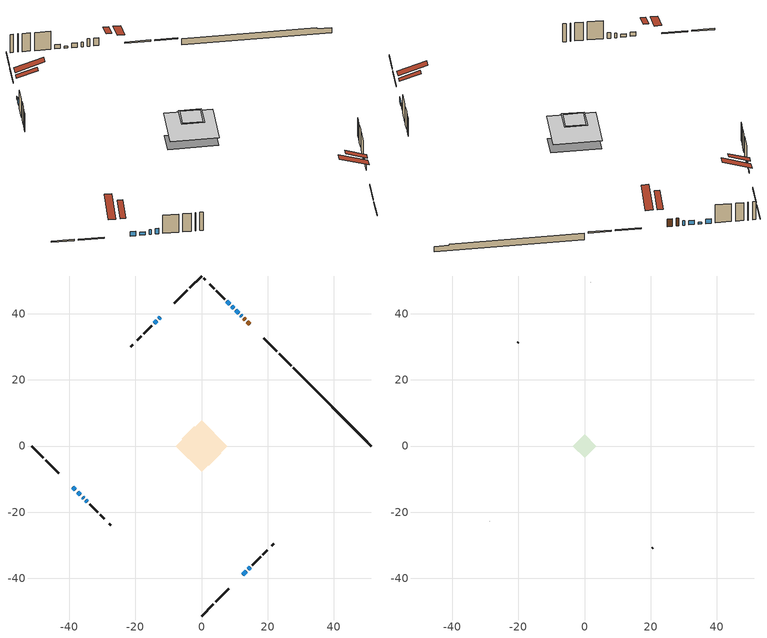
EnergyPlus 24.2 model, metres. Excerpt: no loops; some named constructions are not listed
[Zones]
conditioned space
 floor outside (Floor1 construction): -1.02,0 0,1.02 1.02,0 0,-1.02 z0.46
 floor adiabatic (AdiabaticFloorConstruction): -7.71,0 0,7.71 7.71,0 0,-7.71 z2.9
 floor foundation (Slab1 construction): -5.91,2.17 -2.17,5.91 5.91,-2.17 2.17,-5.91 z-1.22
 wall outside (RimJoist1 construction): 0,-51.38 3.6,-47.78 / -51.38,0 -47.78,-3.6 / 0,51.38 -3.6,47.78 / 27.07,24.31 23.47,27.91 z0.46:0.76
 wall outside (RimJoist2 construction): 4.25,-47.12 8.31,-43.07 / -47.12,-4.25 -43.07,-8.31 / -4.25,47.12 -8.31,43.07 / 22.81,28.57 18.76,32.62 z0.46:0.76
 wall outside (AdiabaticWallConstruction 1): 14.65,36.73 13.86,37.52 / 13.2,38.18 12.84,38.54 z0.46:2.49
 wall outside (AdiabaticWallConstruction): 12.19,39.19 11.89,39.49 / -35.92,-15.46 -35.62,-15.76 z0.46:1.68; 11.23,40.15 10.37,41.01 / -38.96,-12.42 -38.09,-13.28 / 8.55,42.82 7.69,43.69 z0.46:1.6; -12.42,38.96 -12.85,38.53 z0.46:1.07; -37.44,-13.94 -36.58,-14.8 z0.46:1.22; 9.71,41.66 9.21,42.17 z0.46:0.92; -13.51,37.87 -14.31,37.07 z0.46:1.96; 12.42,-38.96 13.53,-37.84 / 14.19,-37.19 14.75,-36.63 z0.46:1.86; -34.97,-16.41 -34.46,-16.92 z0.46:1.91
 wall outside (Wall1 construction): 15.4,-35.97 17.92,-33.45 / -33.81,-17.57 -31.29,-20.09 / -14.96,36.42 -17.48,33.9 / 7.03,44.34 4.51,46.86 z0.46:5.34
 wall outside (Wall2 construction): 18.58,-32.8 19.88,-31.5 / -30.63,-20.75 -29.33,-22.05 / -18.14,33.24 -19.44,31.94 / 3.86,47.52 2.56,48.82 z0.46:5.34
 wall outside (Wall4 construction): 21.26,-30.12 21.78,-29.6 / -27.95,-23.43 -27.43,-23.95 / -20.82,30.56 -21.34,30.04 / 1.18,50.2 0.66,50.72 z0.46:5.34
 wall foundation (FoundationWall1 construction): 27.72,23.65,-1.22 27.72,23.65,0.46 49.01,2.37,0.46 49.01,2.37,0.15 51.38,0,0.15 51.38,0,-1.22
 window (WindowConstruction 10): 12.18,39.19 11.89,39.49 z0.46:1.68
 window (WindowConstruction 6): 11.23,40.15 10.37,41.01 z0.46:1.6
 window (WindowConstruction 7): -12.42,38.96 -12.85,38.53 z0.46:1.07
 window (WindowConstruction 8): -38.96,-12.42 -38.1,-13.28 z0.46:1.6
 window (WindowConstruction 9): -37.44,-13.94 -36.58,-14.8 z0.46:1.22
 window (WindowConstruction 11): -35.92,-15.46 -35.62,-15.75 z0.46:1.68
 window (WindowConstruction): 9.71,41.67 9.21,42.17 z0.46:0.92
 window (WindowConstruction 1): -13.51,37.87 -14.31,37.07 z0.46:1.96
 window (WindowConstruction 2): 12.42,-38.96 13.53,-37.85 z0.46:1.86
 window (WindowConstruction 3): 14.19,-37.19 14.75,-36.63 z0.46:1.86
 window (WindowConstruction 4): -34.97,-16.41 -34.46,-16.91 z0.46:1.91
 window (WindowConstruction 5): 8.55,42.83 7.69,43.69 z0.46:1.6
 door (Door): 14.65,36.73 13.86,37.52 z0.46:2.49
 door (Door 1): 13.2,38.18 12.84,38.54 z0.46:2.49
 ceiling adiabatic (AdiabaticFloorConstruction): 0,-7.71 7.71,0 0,7.71 -7.71,0 z2.9
 roof outside (Roof2 construction): 11.76,-39.61,5.34 8.31,-36.16,6.97 7.4,-37.07,6.97 10.85,-40.52,5.34; -39.61,-11.76,5.34 -36.16,-8.31,6.97 -37.07,-7.4,6.97 -40.52,-10.85,5.34; -11.76,39.61,5.34 -8.31,36.16,6.97 -7.4,37.07,6.97 -10.85,40.52,5.34; 15.3,36.08,5.34 11.85,32.62,6.97 12.76,31.71,6.97 16.21,35.16,5.34
attic - vented
 floor to conditioned space (Floor2 construction Reversed): -3.18,0 0,3.18 3.18,0 0,-3.18 z5.34
 floor to conditioned space (Floor3 construction Reversed): -3.61,0 0,3.61 3.61,0 0,-3.61 z5.34
 wall outside (Wall3 construction): 20.53,-30.84 20.6,-30.78 / -28.68,-22.7 -28.61,-22.77 / -20.09,31.28 -20.16,31.22 / 1.9,49.48 1.84,49.54 z0.46:5.34
 roof outside (Roof1 construction): 10.2,-41.18,5.34 5.51,-36.5,7.54 4.28,-37.73,7.54 8.96,-42.42,5.34; -41.18,-10.2,5.34 -36.5,-5.51,7.54 -37.73,-4.28,7.54 -42.42,-8.96,5.34; -10.2,41.18,5.34 -5.51,36.5,7.54 -4.28,37.73,7.54 -8.96,42.42,5.34; 16.87,34.51,5.34 12.19,29.83,7.54 13.42,28.59,7.54 18.1,33.27,5.34
[Material] Roughness=Rough; Thermal Absorptance=0.9
Name | Thickness {m} | Conductivity {W/m-K} | Density {kg/m3} | Specific Heat {J/kg-K} | Solar Absorptance | Visible Absorptance
ceiling loosefill ins | 0.0846667 | 0.0480833 | 16.02 | 1046.75 | 0.7 | 0.7
ceiling loosefill ins 1 | 0.169333 | 0.0480833 | 16.02 | 1046.75 | 0.7 | 0.7
ceiling stud and cavity | 0.1397 | 1.03031 | 65.682 | 1177.47 | 0.7 | 0.7
ceiling stud and cavity 1 | 0.1397 | 0.106066 | 65.682 | 1177.47 | 0.7 | 0.7
gypsum board | 0.0127 | 0.160291 | 801 | 837.4 | 0.6 | 0.6
[Construction]
Floor2 construction: ceiling loosefill ins, ceiling stud and cavity, gypsum board
Floor3 construction: ceiling loosefill ins 1, ceiling stud and cavity 1, gypsum board
[EnergyManagementSystem:Program]
natural_vent_program: Set Tin = tin_s; Set Tout = tout_s; Set Wout = out_wt_s; Set Pbar = out_pb_s; Set Phiout = (@RhFnTdbWPb Tout Wout Pbar); Set MaxHR = 0.0115; Set Tnvsp = (htg_sp_s + clg_sp_s) / 2; Set NVavail = natural_vent_s; Set ClgSsnAvail = cool_season; Set Qnv = 0; Set Qwhf = 0; Set whole_house_fan_mix_act = 0; Set whole_house_fan_act = 0; If ((Wout < MaxHR) && (Tin > Tout) && (Tin > Tnvsp) && (ClgSsnAvail > 0)); Set WHF_Flow = 0; Set Adj = (Tin-Tnvsp)/(Tin-Tout); Set Adj = (@Min Adj 1); Set Adj = (@Max Adj 0); If (WHF_Flow > 0); Set Qwhf = WHF_Flow*Adj; Set whole_house_fan_mix_act = WHF_Flow*Adj; Set WHF_W = 0; Set whole_house_fan_act = WHF_W*Adj; ElseIf (NVavail > 0); Set NVArea = 0.0; Set Cs = 0.00016831066920743002; Set Cw = 3.03705004809563e-05; Set Tdiff = Tin-Tout; Set dT = (@Abs Tdiff); Set Vwind = site_vw_s; Set SGNV = NVArea*Adj*((((Cs*dT)+(Cw*(Vwind^2)))^0.5)/1000); Set MaxNV = 2.0761109610600963; Set Qnv = (@Min SGNV MaxNV); EndIf; EndIf; Set natural_vent_flow_act = Qnv; Set whole_house_fan_flow_act = Qwhf; Set natural_vent_program_Qnv = Qnv; Set natural_vent_program_Qwhf = Qwhf
total_airflows_program: Set total_infil_flow_rate = 0; Set total_mechvent_flow_rate = 0; Set total_natvent_flow_rate = 0; Set total_whf_flow_rate = 0; Set total_infil_flow_rate = total_infil_flow_rate + (infil_program_Qinf * 1); Set total_mechvent_flow_rate = total_mechvent_flow_rate + (infil_program_Qfan * 1); Set total_natvent_flow_rate = total_natvent_flow_rate + (natural_vent_program_Qnv * 1); Set total_whf_flow_rate = total_whf_flow_rate + (natural_vent_program_Qwhf * 1)
total_loads_program: Set loads_htg_tot = 0; Set loads_clg_tot = 0; If htg_load_cond > 0; Set loads_htg_tot = loads_htg_tot + (htg_load_cond - clg_load_cond) * 1.0; EndIf; Set loads_htg_tot = (@Max loads_htg_tot 0); If clg_load_cond > 0; Set loads_clg_tot = loads_clg_tot + (clg_load_cond - htg_load_cond) * 0.0; EndIf; Set loads_clg_tot = (@Max loads_clg_tot 0)
unmet_hours_program: Set htg_unmet_hours = 0; Set clg_unmet_hours = 0; Set unit_htg_unmet_hours = 0; If ((DayOfYear >= 1) && (DayOfYear <= 365)); Set unit_htg_unmet_hours = unit_htg_unmet_hours + conditioned_space_htg_unmet_s; If unit_htg_unmet_hours > htg_unmet_hours; Set htg_unmet_hours = unit_htg_unmet_hours; EndIf; EndIf
water_heater_EC_adj: If WarmupFlag == 0; Set dhw_e_cons = water_heater_energy + water_heater_on_cycle_parasitic + water_heater_off_cycle_parasitic; Set water_heater_ec_adj_act = 0.0 * dhw_e_cons / 1; EndIf
[EnergyManagementSystem:ProgramCallingManager]
boiler_hydronic_pump_disaggregate_program_calling_manager: EndOfSystemTimestepBeforeHVACReporting; boiler_hydronic_pump_disaggregate_program
boiler_hydronic_pump_power_program_calling_manager: EndOfSystemTimestepBeforeHVACReporting; boiler_hydronic_pump_power_program
component_loads_program_calling_manager: EndOfZoneTimestepAfterZoneReporting; component_loads_program
fridge_schedule_program_calling_manager: BeginZoneTimestepAfterInitHeatBalance; fridge_schedule_program
infil_program_calling_manager: BeginZoneTimestepAfterInitHeatBalance; infil_program
natural_vent_program_calling_manager: BeginZoneTimestepAfterInitHeatBalance; natural_vent_program
total_airflows_program_calling_manager: EndOfZoneTimestepAfterZoneReporting; total_airflows_program
total_loads_program_calling_manager: EndOfZoneTimestepAfterZoneReporting; total_loads_program
unmet_hours_program_calling_manager: EndOfZoneTimestepBeforeZoneReporting; unmet_hours_program
water_heater_EC_adj_ProgramManager: EndOfSystemTimestepBeforeHVACReporting; water_heater_EC_adj
[EnergyManagementSystem:OutputVariable] Type of Data in Variable=Summed
Name | EMS Variable | Update Frequency | EMS Program or Subroutine | Units
boiler hydronic pump disaggregate htg primary | boiler_hydronic_pump_primary_htg | SystemTimestep | boiler_hydronic_pump_disaggregate_program | J
loads_htg_tot_peakload_outvar; loads_htg_tot_annual_outvar; Energy Management System Output Variable 1; Energy Management System Output Variable 45 | loads_htg_tot | ZoneTimestep | total_loads_program | J
loads_clg_tot_peakload_outvar; loads_clg_tot_annual_outvar; Energy Management System Output Variable 2; Energy Management System Output Variable 46 | loads_clg_tot | ZoneTimestep | total_loads_program | J
htg_unmet_hours_annual_outvar; Energy Management System Output Variable 3 | htg_unmet_hours | ZoneTimestep | unmet_hours_program | hr
clg_unmet_hours_annual_outvar; Energy Management System Output Variable 4 | clg_unmet_hours | ZoneTimestep | unmet_hours_program | hr
loads_htg_roofs_annual_outvar; Energy Management System Output Variable 5 | loads_htg_roofs | ZoneTimestep | component_loads_program | J
loads_htg_ceilings_annual_outvar; Energy Management System Output Variable 6 | loads_htg_ceilings | ZoneTimestep | component_loads_program | J
loads_htg_walls_annual_outvar; Energy Management System Output Variable 7 | loads_htg_walls | ZoneTimestep | component_loads_program | J
loads_htg_rim_joists_annual_outvar; Energy Management System Output Variable 8 | loads_htg_rim_joists | ZoneTimestep | component_loads_program | J
loads_htg_foundation_walls_annual_outvar; Energy Management System Output Variable 9 | loads_htg_foundation_walls | ZoneTimestep | component_loads_program | J
loads_htg_doors_annual_outvar; Energy Management System Output Variable 10 | loads_htg_doors | ZoneTimestep | component_loads_program | J
loads_htg_windows_conduction_annual_outvar; Energy Management System Output Variable 11 | loads_htg_windows_conduction | ZoneTimestep | component_loads_program | J
loads_htg_windows_solar_annual_outvar; Energy Management System Output Variable 12 | loads_htg_windows_solar | ZoneTimestep | component_loads_program | J
loads_htg_skylights_conduction_annual_outvar; Energy Management System Output Variable 13 | loads_htg_skylights_conduction | ZoneTimestep | component_loads_program | J
loads_htg_skylights_solar_annual_outvar; Energy Management System Output Variable 14 | loads_htg_skylights_solar | ZoneTimestep | component_loads_program | J
loads_htg_floors_annual_outvar; Energy Management System Output Variable 15 | loads_htg_floors | ZoneTimestep | component_loads_program | J
loads_htg_slabs_annual_outvar; Energy Management System Output Variable 16 | loads_htg_slabs | ZoneTimestep | component_loads_program | J
loads_htg_internal_mass_annual_outvar; Energy Management System Output Variable 17 | loads_htg_internal_mass | ZoneTimestep | component_loads_program | J
loads_htg_infil_annual_outvar; Energy Management System Output Variable 18 | loads_htg_infil | ZoneTimestep | component_loads_program | J
loads_htg_natvent_annual_outvar; Energy Management System Output Variable 19 | loads_htg_natvent | ZoneTimestep | component_loads_program | J
loads_htg_mechvent_annual_outvar; Energy Management System Output Variable 20 | loads_htg_mechvent | ZoneTimestep | component_loads_program | J
loads_htg_whf_annual_outvar; Energy Management System Output Variable 21 | loads_htg_whf | ZoneTimestep | component_loads_program | J
loads_htg_ducts_annual_outvar; Energy Management System Output Variable 22 | loads_htg_ducts | ZoneTimestep | component_loads_program | J
loads_htg_intgains_annual_outvar; Energy Management System Output Variable 23 | loads_htg_intgains | ZoneTimestep | component_loads_program | J
loads_htg_lighting_annual_outvar; Energy Management System Output Variable 24 | loads_htg_lighting | ZoneTimestep | component_loads_program | J
loads_clg_roofs_annual_outvar; Energy Management System Output Variable 25 | loads_clg_roofs | ZoneTimestep | component_loads_program | J
loads_clg_ceilings_annual_outvar; Energy Management System Output Variable 26 | loads_clg_ceilings | ZoneTimestep | component_loads_program | J
loads_clg_walls_annual_outvar; Energy Management System Output Variable 27 | loads_clg_walls | ZoneTimestep | component_loads_program | J
loads_clg_rim_joists_annual_outvar; Energy Management System Output Variable 28 | loads_clg_rim_joists | ZoneTimestep | component_loads_program | J
loads_clg_foundation_walls_annual_outvar; Energy Management System Output Variable 29 | loads_clg_foundation_walls | ZoneTimestep | component_loads_program | J
loads_clg_doors_annual_outvar; Energy Management System Output Variable 30 | loads_clg_doors | ZoneTimestep | component_loads_program | J
loads_clg_windows_conduction_annual_outvar; Energy Management System Output Variable 31 | loads_clg_windows_conduction | ZoneTimestep | component_loads_program | J
loads_clg_windows_solar_annual_outvar; Energy Management System Output Variable 32 | loads_clg_windows_solar | ZoneTimestep | component_loads_program | J
loads_clg_skylights_conduction_annual_outvar; Energy Management System Output Variable 33 | loads_clg_skylights_conduction | ZoneTimestep | component_loads_program | J
loads_clg_skylights_solar_annual_outvar; Energy Management System Output Variable 34 | loads_clg_skylights_solar | ZoneTimestep | component_loads_program | J
loads_clg_floors_annual_outvar; Energy Management System Output Variable 35 | loads_clg_floors | ZoneTimestep | component_loads_program | J
loads_clg_slabs_annual_outvar; Energy Management System Output Variable 36 | loads_clg_slabs | ZoneTimestep | component_loads_program | J
loads_clg_internal_mass_annual_outvar; Energy Management System Output Variable 37 | loads_clg_internal_mass | ZoneTimestep | component_loads_program | J
loads_clg_infil_annual_outvar; Energy Management System Output Variable 38 | loads_clg_infil | ZoneTimestep | component_loads_program | J
loads_clg_natvent_annual_outvar; Energy Management System Output Variable 39 | loads_clg_natvent | ZoneTimestep | component_loads_program | J
loads_clg_mechvent_annual_outvar; Energy Management System Output Variable 40 | loads_clg_mechvent | ZoneTimestep | component_loads_program | J
loads_clg_whf_annual_outvar; Energy Management System Output Variable 41 | loads_clg_whf | ZoneTimestep | component_loads_program | J
loads_clg_ducts_annual_outvar; Energy Management System Output Variable 42 | loads_clg_ducts | ZoneTimestep | component_loads_program | J
loads_clg_intgains_annual_outvar; Energy Management System Output Variable 43 | loads_clg_intgains | ZoneTimestep | component_loads_program | J
loads_clg_lighting_annual_outvar; Energy Management System Output Variable 44 | loads_clg_lighting | ZoneTimestep | component_loads_program | J
[Schedule:Day:Interval]
interior lighting schedule day: No, 01:00, 0.108182, 04:00, 0.0901515, 05:00, 0.0991667, 06:00, 0.162273, 07:00, 0.270455, 08:00, 0.342576, 10:00, 0.369621, 11:00, 0.351591, 12:00, 0.333561, 13:00, 0.324545, 14:00, 0.31553, 15:00, 0.333561, 16:00, 0.369621, 17:00, 0.450758, 18:00, 0.585985, 19:00, 0.775303, 20:00, 0.955606, 21:00, 0.991667, 22:00, 0.712197, 23:00, 0.360606, 24:00, 0.162273
interior lighting schedule day 1: No, 01:00, 0.100909, 04:00, 0.0840909, 05:00, 0.0925, 06:00, 0.151364, 07:00, 0.252273, 08:00, 0.319545, 10:00, 0.344773, 11:00, 0.327955, 12:00, 0.311136, 13:00, 0.302727, 14:00, 0.294318, 15:00, 0.311136, 16:00, 0.344773, 17:00, 0.420455, 18:00, 0.546591, 19:00, 0.723182, 20:00, 0.891364, 21:00, 0.925, 22:00, 0.664318, 23:00, 0.336364, 24:00, 0.151364
interior lighting schedule day 2: No, 01:00, 0.0927273, 04:00, 0.0772727, 05:00, 0.085, 06:00, 0.139091, 07:00, 0.231818, 08:00, 0.293636, 10:00, 0.316818, 11:00, 0.301364, 12:00, 0.285909, 13:00, 0.278182, 14:00, 0.270455, 15:00, 0.285909, 16:00, 0.316818, 17:00, 0.386364, 18:00, 0.502273, 19:00, 0.664545, 20:00, 0.819091, 21:00, 0.85, 22:00, 0.610455, 23:00, 0.309091, 24:00, 0.139091
interior lighting schedule day 3: No, 01:00, 0.0845455, 04:00, 0.0704545, 05:00, 0.0775, 06:00, 0.126818, 07:00, 0.211364, 08:00, 0.267727, 10:00, 0.288864, 11:00, 0.274773, 12:00, 0.260682, 13:00, 0.253636, 14:00, 0.246591, 15:00, 0.260682, 16:00, 0.288864, 17:00, 0.352273, 18:00, 0.457955, 19:00, 0.605909, 20:00, 0.746818, 21:00, 0.775, 22:00, 0.556591, 23:00, 0.281818, 24:00, 0.126818
interior lighting schedule day 4: No, 01:00, 0.0763636, 04:00, 0.0636364, 05:00, 0.07, 06:00, 0.114545, 07:00, 0.190909, 08:00, 0.241818, 10:00, 0.260909, 11:00, 0.248182, 12:00, 0.235455, 13:00, 0.229091, 14:00, 0.222727, 15:00, 0.235455, 16:00, 0.260909, 17:00, 0.318182, 18:00, 0.413636, 19:00, 0.547273, 20:00, 0.674545, 21:00, 0.7, 22:00, 0.502727, 23:00, 0.254545, 24:00, 0.114545
interior lighting schedule day 5: No, 01:00, 0.0727273, 04:00, 0.0606061, 05:00, 0.0666667, 06:00, 0.109091, 07:00, 0.181818, 08:00, 0.230303, 10:00, 0.248485, 11:00, 0.236364, 12:00, 0.224242, 13:00, 0.218182, 14:00, 0.212121, 15:00, 0.224242, 16:00, 0.248485, 17:00, 0.30303, 18:00, 0.393939, 19:00, 0.521212, 20:00, 0.642424, 21:00, 0.666667, 22:00, 0.478788, 23:00, 0.242424, 24:00, 0.109091
interior lighting schedule day 6: No, 01:00, 0.0745455, 04:00, 0.0621212, 05:00, 0.0683333, 06:00, 0.111818, 07:00, 0.186364, 08:00, 0.236061, 10:00, 0.254697, 11:00, 0.242273, 12:00, 0.229848, 13:00, 0.223636, 14:00, 0.217424, 15:00, 0.229848, 16:00, 0.254697, 17:00, 0.310606, 18:00, 0.403788, 19:00, 0.534242, 20:00, 0.658485, 21:00, 0.683333, 22:00, 0.490758, 23:00, 0.248485, 24:00, 0.111818
interior lighting schedule day 7: No, 01:00, 0.08, 04:00, 0.0666667, 05:00, 0.0733333, 06:00, 0.12, 07:00, 0.2, 08:00, 0.253333, 10:00, 0.273333, 11:00, 0.26, 12:00, 0.246667, 13:00, 0.24, 14:00, 0.233333, 15:00, 0.246667, 16:00, 0.273333, 17:00, 0.333333, 18:00, 0.433333, 19:00, 0.573333, 20:00, 0.706667, 21:00, 0.733333, 22:00, 0.526667, 23:00, 0.266667, 24:00, 0.12
interior lighting schedule day 8: No, 01:00, 0.0890909, 04:00, 0.0742424, 05:00, 0.0816667, 06:00, 0.133636, 07:00, 0.222727, 08:00, 0.282121, 10:00, 0.304394, 11:00, 0.289545, 12:00, 0.274697, 13:00, 0.267273, 14:00, 0.259848, 15:00, 0.274697, 16:00, 0.304394, 17:00, 0.371212, 18:00, 0.482576, 19:00, 0.638485, 20:00, 0.78697, 21:00, 0.816667, 22:00, 0.586515, 23:00, 0.29697, 24:00, 0.133636
interior lighting schedule day 9: No, 01:00, 0.0972727, 04:00, 0.0810606, 05:00, 0.0891667, 06:00, 0.145909, 07:00, 0.243182, 08:00, 0.30803, 10:00, 0.332348, 11:00, 0.316136, 12:00, 0.299924, 13:00, 0.291818, 14:00, 0.283712, 15:00, 0.299924, 16:00, 0.332348, 17:00, 0.405303, 18:00, 0.526894, 19:00, 0.697121, 20:00, 0.859242, 21:00, 0.891667, 22:00, 0.640379, 23:00, 0.324242, 24:00, 0.145909
interior lighting schedule day 10: No, 01:00, 0.105455, 04:00, 0.0878788, 05:00, 0.0966667, 06:00, 0.158182, 07:00, 0.263636, 08:00, 0.333939, 10:00, 0.360303, 11:00, 0.342727, 12:00, 0.325152, 13:00, 0.316364, 14:00, 0.307576, 15:00, 0.325152, 16:00, 0.360303, 17:00, 0.439394, 18:00, 0.571212, 19:00, 0.755758, 20:00, 0.931515, 21:00, 0.966667, 22:00, 0.694242, 23:00, 0.351515, 24:00, 0.158182
interior lighting schedule day 11: No, 01:00, 0.109091, 04:00, 0.0909091, 05:00, 0.1, 06:00, 0.163636, 07:00, 0.272727, 08:00, 0.345455, 10:00, 0.372727, 11:00, 0.354545, 12:00, 0.336364, 13:00, 0.327273, 14:00, 0.318182, 15:00, 0.336364, 16:00, 0.372727, 17:00, 0.454545, 18:00, 0.590909, 19:00, 0.781818, 20:00, 0.963636, 21:00, 1, 22:00, 0.718182, 23:00, 0.363636, 24:00, 0.163636
interior lighting schedule default day; occupants schedule default day; clothes dryer schedule default day; cooking range schedule default day; mech vent bath fan 0 schedule default day; mech vent range fan 0 schedule default day; misc plug loads schedule default day; general water use schedule default day; clothes dryer exhaust 0 schedule default day; cooling season schedule day; cooling season schedule day 2; cooling season schedule default day; exterior lighting schedule default day; natural vent schedule default day: No, 24:00, 0
occupants schedule day: No, 05:00, 0.426829, 06:00, 0.719512, 07:00, 1, 08:00, 0.670732, 09:00, 0.329268, 14:00, 0.170732, 15:00, 0.231707, 16:00, 0.329268, 17:00, 0.5, 18:00, 0.670732, 19:00, 0.829268, 21:00, 1, 22:00, 0.853659, 23:00, 0.646341, 24:00, 0.426829
clothes dryer schedule day; clothes dryer exhaust 0 schedule day: No, 01:00, 0.123457, 02:00, 0.0740741, 03:00, 0.0493827, 04:00, 0.0246914, 05:00, 0.0493827, 06:00, 0.0740741, 07:00, 0.197531, 08:00, 0.395062, 09:00, 0.592593, 10:00, 0.839506, 11:00, 0.962963, 12:00, 1, 13:00, 0.91358, 14:00, 0.82716, 15:00, 0.716049, 16:00, 0.753086, 17:00, 0.679012, 18:00, 0.666667, 20:00, 0.62963, 21:00, 0.641975, 22:00, 0.666667, 23:00, 0.54321, 24:00, 0.296296
cooking range schedule day: No, 05:00, 0.0597015, 06:00, 0.11194, 07:00, 0.171642, 08:00, 0.291045, 11:00, 0.343284, 12:00, 0.402985, 13:00, 0.462687, 14:00, 0.343284, 15:00, 0.291045, 16:00, 0.402985, 17:00, 0.567164, 18:00, 1, 19:00, 0.850746, 20:00, 0.432836, 21:00, 0.291045, 22:00, 0.231343, 23:00, 0.171642, 24:00, 0.11194
mech vent bath fan 0 schedule day: No, 07:00, 0, 08:00, 1, 09:00, 0.2, 24:00, 0
mech vent range fan 0 schedule day: No, 18:00, 0, 19:00, 1, 20:00, 0.2, 24:00, 0
misc plug loads schedule day: No, 06:00, 0.705882, 07:00, 0.745098, 08:00, 0.803922, 15:00, 0.823529, 16:00, 0.862745, 17:00, 0.921569, 18:00, 0.980392, 19:00, 1, 20:00, 0.980392, 21:00, 0.941176, 22:00, 0.862745, 23:00, 0.784314, 24:00, 0.72549
general water use schedule day: No, 01:00, 0.315068, 03:00, 0.287671, 04:00, 0.342466, 05:00, 0.369863, 06:00, 0.520548, 07:00, 0.60274, 08:00, 0.534247, 10:00, 0.506849, 11:00, 0.465753, 14:00, 0.479452, 15:00, 0.534247, 16:00, 0.589041, 17:00, 0.69863, 18:00, 0.876712, 19:00, 0.890411, 20:00, 0.986301, 21:00, 1, 22:00, 0.863014, 23:00, 0.616438, 24:00, 0.465753
cooling season schedule day 1: No, 24:00, 1
exterior lighting schedule day: No, 01:00, 0.566667, 03:00, 0.524167, 05:00, 0.495833, 06:00, 0.5525, 07:00, 0.623333, 08:00, 0.580833, 09:00, 0.439167, 10:00, 0.354167, 12:00, 0.34, 13:00, 0.354167, 14:00, 0.396667, 15:00, 0.425, 16:00, 0.495833, 17:00, 0.623333, 18:00, 0.793333, 19:00, 0.906667, 20:00, 0.963333, 21:00, 0.991667, 22:00, 0.920833, 23:00, 0.793333, 24:00, 0.665833
exterior lighting schedule day 1: No, 01:00, 0.528571, 03:00, 0.488929, 05:00, 0.4625, 06:00, 0.515357, 07:00, 0.581429, 08:00, 0.541786, 09:00, 0.409643, 10:00, 0.330357, 12:00, 0.317143, 13:00, 0.330357, 14:00, 0.37, 15:00, 0.396429, 16:00, 0.4625, 17:00, 0.581429, 18:00, 0.74, 19:00, 0.845714, 20:00, 0.898571, 21:00, 0.925, 22:00, 0.858929, 23:00, 0.74, 24:00, 0.621071
exterior lighting schedule day 10: No, 01:00, 0.552381, 03:00, 0.510952, 05:00, 0.483333, 06:00, 0.538571, 07:00, 0.607619, 08:00, 0.56619, 09:00, 0.428095, 10:00, 0.345238, 12:00, 0.331429, 13:00, 0.345238, 14:00, 0.386667, 15:00, 0.414286, 16:00, 0.483333, 17:00, 0.607619, 18:00, 0.773333, 19:00, 0.88381, 20:00, 0.939048, 21:00, 0.966667, 22:00, 0.897619, 23:00, 0.773333, 24:00, 0.649048
exterior lighting schedule day 11: No, 01:00, 0.571429, 03:00, 0.528571, 05:00, 0.5, 06:00, 0.557143, 07:00, 0.628571, 08:00, 0.585714, 09:00, 0.442857, 10:00, 0.357143, 12:00, 0.342857, 13:00, 0.357143, 14:00, 0.4, 15:00, 0.428571, 16:00, 0.5, 17:00, 0.628571, 18:00, 0.8, 19:00, 0.914286, 20:00, 0.971429, 21:00, 1, 22:00, 0.928571, 23:00, 0.8, 24:00, 0.671429
exterior lighting schedule day 2: No, 01:00, 0.485714, 03:00, 0.449286, 05:00, 0.425, 06:00, 0.473571, 07:00, 0.534286, 08:00, 0.497857, 09:00, 0.376429, 10:00, 0.303571, 12:00, 0.291429, 13:00, 0.303571, 14:00, 0.34, 15:00, 0.364286, 16:00, 0.425, 17:00, 0.534286, 18:00, 0.68, 19:00, 0.777143, 20:00, 0.825714, 21:00, 0.85, 22:00, 0.789286, 23:00, 0.68, 24:00, 0.570714
exterior lighting schedule day 3: No, 01:00, 0.442857, 03:00, 0.409643, 05:00, 0.3875, 06:00, 0.431786, 07:00, 0.487143, 08:00, 0.453929, 09:00, 0.343214, 10:00, 0.276786, 12:00, 0.265714, 13:00, 0.276786, 14:00, 0.31, 15:00, 0.332143, 16:00, 0.3875, 17:00, 0.487143, 18:00, 0.62, 19:00, 0.708571, 20:00, 0.752857, 21:00, 0.775, 22:00, 0.719643, 23:00, 0.62, 24:00, 0.520357
exterior lighting schedule day 4: No, 01:00, 0.4, 03:00, 0.37, 05:00, 0.35, 06:00, 0.39, 07:00, 0.44, 08:00, 0.41, 09:00, 0.31, 10:00, 0.25, 12:00, 0.24, 13:00, 0.25, 14:00, 0.28, 15:00, 0.3, 16:00, 0.35, 17:00, 0.44, 18:00, 0.56, 19:00, 0.64, 20:00, 0.68, 21:00, 0.7, 22:00, 0.65, 23:00, 0.56, 24:00, 0.47
exterior lighting schedule day 5: No, 01:00, 0.380952, 03:00, 0.352381, 05:00, 0.333333, 06:00, 0.371429, 07:00, 0.419048, 08:00, 0.390476, 09:00, 0.295238, 10:00, 0.238095, 12:00, 0.228571, 13:00, 0.238095, 14:00, 0.266667, 15:00, 0.285714, 16:00, 0.333333, 17:00, 0.419048, 18:00, 0.533333, 19:00, 0.609524, 20:00, 0.647619, 21:00, 0.666667, 22:00, 0.619048, 23:00, 0.533333, 24:00, 0.447619
exterior lighting schedule day 6: No, 01:00, 0.390476, 03:00, 0.36119, 05:00, 0.341667, 06:00, 0.380714, 07:00, 0.429524, 08:00, 0.400238, 09:00, 0.302619, 10:00, 0.244048, 12:00, 0.234286, 13:00, 0.244048, 14:00, 0.273333, 15:00, 0.292857, 16:00, 0.341667, 17:00, 0.429524, 18:00, 0.546667, 19:00, 0.624762, 20:00, 0.66381, 21:00, 0.683333, 22:00, 0.634524, 23:00, 0.546667, 24:00, 0.45881
exterior lighting schedule day 7: No, 01:00, 0.419048, 03:00, 0.387619, 05:00, 0.366667, 06:00, 0.408571, 07:00, 0.460952, 08:00, 0.429524, 09:00, 0.324762, 10:00, 0.261905, 12:00, 0.251429, 13:00, 0.261905, 14:00, 0.293333, 15:00, 0.314286, 16:00, 0.366667, 17:00, 0.460952, 18:00, 0.586667, 19:00, 0.670476, 20:00, 0.712381, 21:00, 0.733333, 22:00, 0.680952, 23:00, 0.586667, 24:00, 0.492381
exterior lighting schedule day 8: No, 01:00, 0.466667, 03:00, 0.431667, 05:00, 0.408333, 06:00, 0.455, 07:00, 0.513333, 08:00, 0.478333, 09:00, 0.361667, 10:00, 0.291667, 12:00, 0.28, 13:00, 0.291667, 14:00, 0.326667, 15:00, 0.35, 16:00, 0.408333, 17:00, 0.513333, 18:00, 0.653333, 19:00, 0.746667, 20:00, 0.793333, 21:00, 0.816667, 22:00, 0.758333, 23:00, 0.653333, 24:00, 0.548333
exterior lighting schedule day 9: No, 01:00, 0.509524, 03:00, 0.47131, 05:00, 0.445833, 06:00, 0.496786, 07:00, 0.560476, 08:00, 0.522262, 09:00, 0.394881, 10:00, 0.318452, 12:00, 0.305714, 13:00, 0.318452, 14:00, 0.356667, 15:00, 0.382143, 16:00, 0.445833, 17:00, 0.560476, 18:00, 0.713333, 19:00, 0.815238, 20:00, 0.86619, 21:00, 0.891667, 22:00, 0.827976, 23:00, 0.713333, 24:00, 0.59869
[Schedule:Week:Daily]
clothes dryer exhaust 0 schedule Week Rule - Jan1-Dec31: clothes dryer exhaust 0 schedule day, clothes dryer exhaust 0 schedule day, clothes dryer exhaust 0 schedule day, clothes dryer exhaust 0 schedule day, clothes dryer exhaust 0 schedule day, clothes dryer exhaust 0 schedule day, clothes dryer exhaust 0 schedule day, clothes dryer exhaust 0 schedule default day, clothes dryer exhaust 0 schedule default day, clothes dryer exhaust 0 schedule default day, clothes dryer exhaust 0 schedule default day, clothes dryer exhaust 0 schedule default day
cooling season schedule Week Rule - Jan1-May26: cooling season schedule day, cooling season schedule day, cooling season schedule day, cooling season schedule day, cooling season schedule day, cooling season schedule day, cooling season schedule day, cooling season schedule default day, cooling season schedule default day, cooling season schedule default day, cooling season schedule default day, cooling season schedule default day
cooling season schedule Week Rule - May27-Jun2: cooling season schedule day, cooling season schedule day, cooling season schedule day, cooling season schedule day, cooling season schedule day, cooling season schedule day 1, cooling season schedule day 1, cooling season schedule default day, cooling season schedule default day, cooling season schedule default day, cooling season schedule default day, cooling season schedule default day
cooling season schedule Week Rule - Jun3-Aug25: cooling season schedule day 1, cooling season schedule day 1, cooling season schedule day 1, cooling season schedule day 1, cooling season schedule day 1, cooling season schedule day 1, cooling season schedule day 1, cooling season schedule default day, cooling season schedule default day, cooling season schedule default day, cooling season schedule default day, cooling season schedule default day
cooling season schedule Week Rule - Aug26-Sep1: cooling season schedule day 1, cooling season schedule day 1, cooling season schedule day 1, cooling season schedule day 1, cooling season schedule day 1, cooling season schedule day 1, cooling season schedule day 2, cooling season schedule default day, cooling season schedule default day, cooling season schedule default day, cooling season schedule default day, cooling season schedule default day
cooling season schedule Week Rule - Sep2-Dec31: cooling season schedule day 2, cooling season schedule day 2, cooling season schedule day 2, cooling season schedule day 2, cooling season schedule day 2, cooling season schedule day 2, cooling season schedule day 2, cooling season schedule default day, cooling season schedule default day, cooling season schedule default day, cooling season schedule default day, cooling season schedule default day
exterior lighting schedule Week Rule - Sep30-Oct6: exterior lighting schedule day 8, exterior lighting schedule day 9, exterior lighting schedule day 9, exterior lighting schedule day 9, exterior lighting schedule day 9, exterior lighting schedule day 9, exterior lighting schedule day 9, exterior lighting schedule default day, exterior lighting schedule default day, exterior lighting schedule default day, exterior lighting schedule default day, exterior lighting schedule default day
exterior lighting schedule Week Rule - Oct7-Oct27: exterior lighting schedule day 9, exterior lighting schedule day 9, exterior lighting schedule day 9, exterior lighting schedule day 9, exterior lighting schedule day 9, exterior lighting schedule day 9, exterior lighting schedule day 9, exterior lighting schedule default day, exterior lighting schedule default day, exterior lighting schedule default day, exterior lighting schedule default day, exterior lighting schedule default day
exterior lighting schedule Week Rule - Oct28-Nov3: exterior lighting schedule day 9, exterior lighting schedule day 9, exterior lighting schedule day 9, exterior lighting schedule day 9, exterior lighting schedule day 10, exterior lighting schedule day 10, exterior lighting schedule day 10, exterior lighting schedule default day, exterior lighting schedule default day, exterior lighting schedule default day, exterior lighting schedule default day, exterior lighting schedule default day
exterior lighting schedule Week Rule - Nov4-Nov24: exterior lighting schedule day 10, exterior lighting schedule day 10, exterior lighting schedule day 10, exterior lighting schedule day 10, exterior lighting schedule day 10, exterior lighting schedule day 10, exterior lighting schedule day 10, exterior lighting schedule default day, exterior lighting schedule default day, exterior lighting schedule default day, exterior lighting schedule default day, exterior lighting schedule default day
exterior lighting schedule Week Rule - Nov25-Dec1: exterior lighting schedule day 10, exterior lighting schedule day 10, exterior lighting schedule day 10, exterior lighting schedule day 10, exterior lighting schedule day 10, exterior lighting schedule day 10, exterior lighting schedule day 11, exterior lighting schedule default day, exterior lighting schedule default day, exterior lighting schedule default day, exterior lighting schedule default day, exterior lighting schedule default day
exterior lighting schedule Week Rule - Dec2-Dec31: exterior lighting schedule day 11, exterior lighting schedule day 11, exterior lighting schedule day 11, exterior lighting schedule day 11, exterior lighting schedule day 11, exterior lighting schedule day 11, exterior lighting schedule day 11, exterior lighting schedule default day, exterior lighting schedule default day, exterior lighting schedule default day, exterior lighting schedule default day, exterior lighting schedule default day
natural vent schedule Week Rule - Jan1-Dec31: natural vent schedule default day, natural vent schedule default day, natural vent schedule default day, natural vent schedule default day, natural vent schedule default day, natural vent schedule default day, natural vent schedule default day, natural vent schedule default day, natural vent schedule default day, natural vent schedule default day, natural vent schedule default day, natural vent schedule default day
[Schedule:Year]
clothes dryer exhaust 0 schedule: clothes dryer exhaust 0 schedule Week Rule - Jan1-Dec31, 1, 1, 12, 31
cooling season schedule: cooling season schedule Week Rule - Jan1-May26, 1, 1, 5, 26, cooling season schedule Week Rule - May27-Jun2, 5, 27, 6, 2, cooling season schedule Week Rule - Jun3-Aug25, 6, 3, 8, 25, cooling season schedule Week Rule - Aug26-Sep1, 8, 26, 9, 1, cooling season schedule Week Rule - Sep2-Dec31, 9, 2, 12, 31
natural vent schedule: natural vent schedule Week Rule - Jan1-Dec31, 1, 1, 12, 31
